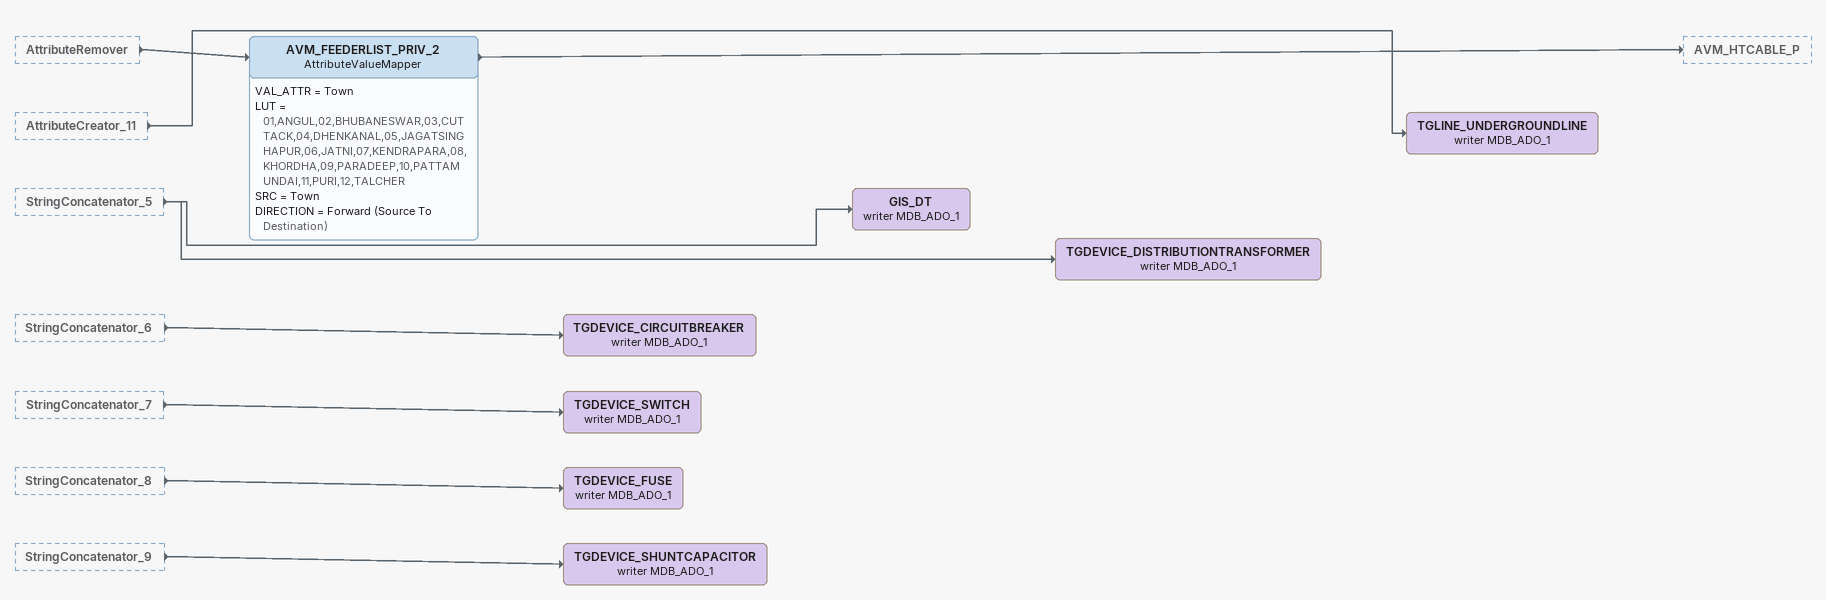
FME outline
AttributeRemover [outside]
    -> AVM_FEEDERLIST_PRIV_2
AttributeCreator_11 [outside]
    -> TGLINE_UNDERGROUNDLINE (writer MDB_ADO_1)
StringConcatenator_5 [outside]
    -> TGDEVICE_DISTRIBUTIONTRANSFORMER (writer MDB_ADO_1)
    -> GIS_DT (writer MDB_ADO_1)
StringConcatenator_6 [outside]
    -> TGDEVICE_CIRCUITBREAKER (writer MDB_ADO_1)
StringConcatenator_7 [outside]
    -> TGDEVICE_SWITCH (writer MDB_ADO_1)
StringConcatenator_8 [outside]
    -> TGDEVICE_FUSE (writer MDB_ADO_1)
StringConcatenator_9 [outside]
    -> TGDEVICE_SHUNTCAPACITOR (writer MDB_ADO_1)
AVM_FEEDERLIST_PRIV_2: AttributeValueMapper
    VAL_ATTR = Town
    LUT = 01,ANGUL,02,BHUBANESWAR,03,CUTTACK,04,DHENKANAL,05,JAGATSINGHAPUR,06,JATNI,07,KENDRAPARA,08,KHORDHA,09,PARADEEP,10,PATTAMUNDAI,11,PURI,12,TALCHER
    SRC = Town
    DIRECTION = Forward (Source To Destination)
    -> AVM_HTCABLE_P
TGLINE_UNDERGROUNDLINE (writer MDB_ADO_1)
GIS_DT (writer MDB_ADO_1)
TGDEVICE_DISTRIBUTIONTRANSFORMER (writer MDB_ADO_1)
TGDEVICE_CIRCUITBREAKER (writer MDB_ADO_1)
TGDEVICE_SWITCH (writer MDB_ADO_1)
TGDEVICE_FUSE (writer MDB_ADO_1)
TGDEVICE_SHUNTCAPACITOR (writer MDB_ADO_1)
